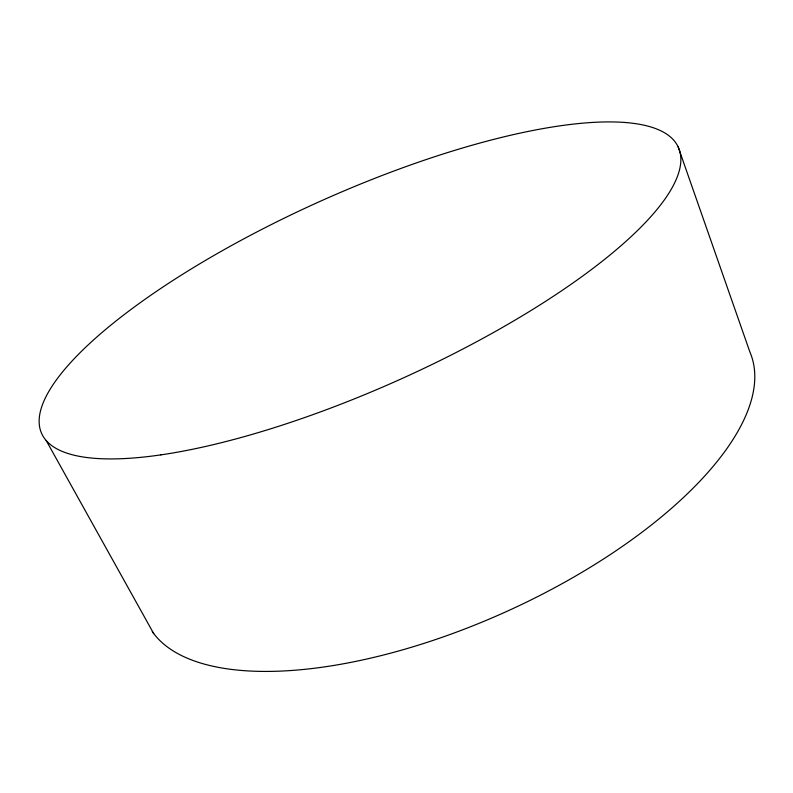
<?xml version="1.0" encoding="UTF-8"?>
<svg xmlns="http://www.w3.org/2000/svg" width="793" height="793" viewBox="0 0 793 793"><rect width="100%" height="100%" fill="white"/><g stroke="black" fill="none" stroke-linecap="round" stroke-linejoin="round"><path stroke-width="1.19" d="M46.212 440.541L153.723 633.607M678.144 146.883L749.91 352.052A330.384 137.813 -24.2 0 1 515.529 607.379A330.384 137.813 -24.2 0 1 152.236 631.565M160.85 454.875A349.019 97.589 -24.2 0 0 677.44 176.403A349.019 97.589 -24.2 0 0 241.726 239.972A349.019 97.589 -24.2 0 0 160.85 454.875"/></g></svg>
